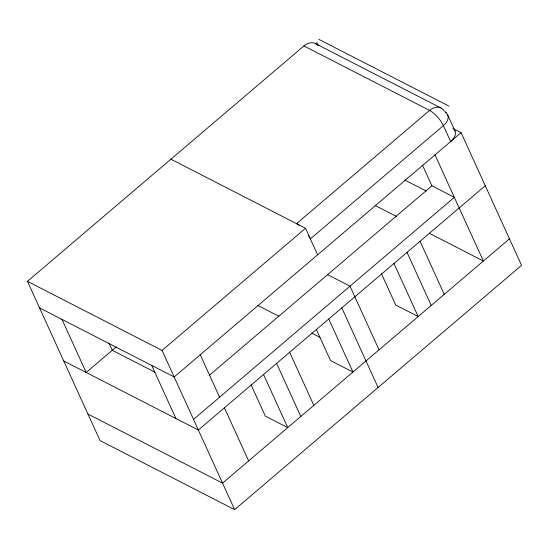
<?xml version="1.0" encoding="UTF-8"?>
<svg xmlns="http://www.w3.org/2000/svg" width="549" height="549" viewBox="0 0 549 549"><rect width="100%" height="100%" fill="white"/><g stroke="black" fill="none" stroke-linecap="round" stroke-linejoin="round"><path stroke-width="0.82" d="M452.85 128.445L461.078 132.666L521.55 265.352L234.636 509.644L100.014 440.572L27.45 281.342L303.926 45.938A14.59 10.541 -62.8 0 1 317.466 45.087M116.162 346.934L86.172 372.469L61.982 319.394M27.45 281.342L162.072 350.42L305.532 228.274L317.624 254.811M461.078 132.666L174.17 376.957L39.542 307.879M209.553 375.145L431.912 185.823L454.346 197.331L193.516 419.415M485.268 185.74L198.354 430.032L63.732 360.961M509.458 238.815L222.544 483.106L87.922 414.035M441.458 108.249L315.812 43.783M318.852 39.356L448.986 106.122M303.926 45.938L429.579 110.404A14.59 5.003 49.6 0 1 443.393 125.625L450.647 141.546A14.59 8.757 -24.5 0 0 454.174 129.667M404.805 180.045L426.099 190.97M375.001 205.422L396.371 216.381M429.188 233.222L483.374 261.022L434.993 154.873M170.904 159.196L305.532 228.274M327.581 274.651L350.015 286.166L379.043 349.857M257.618 305.354L278.913 316.279M311.619 333.058L319.985 337.354M154.845 372.119L112.25 350.262L109.052 343.235M445.383 111.516L446.358 112.696M455.059 131.163L447.634 114.851M422.407 164.975L431.912 185.823M420.06 241.258L444.251 294.339M316.78 42.362L318.166 45.395M407.022 252.362L431.205 305.443M393.976 263.472L418.166 316.547L395.726 305.031L381.5 273.814M341.814 307.886L378.096 387.498M328.769 318.99L352.959 372.064L330.519 360.556L316.293 329.331M289.646 352.3L313.836 405.382M276.607 363.404L300.79 416.485M263.561 374.514L287.751 427.589L265.311 416.073L251.085 384.856M200.248 354.75L219.6 397.208M224.438 407.825L248.628 460.899M162.072 350.42L234.636 509.644M151.73 365.442L175.92 418.516M299.212 225.344A14.59 5.003 49.6 0 0 296.556 223.669L429.579 110.404A14.59 10.541 -62.8 0 1 444.374 111.221M308.689 235.789A14.59 5.003 49.6 0 1 310.37 238.884L443.393 125.625A14.59 8.757 -24.5 0 0 445.493 112.504"/></g></svg>
